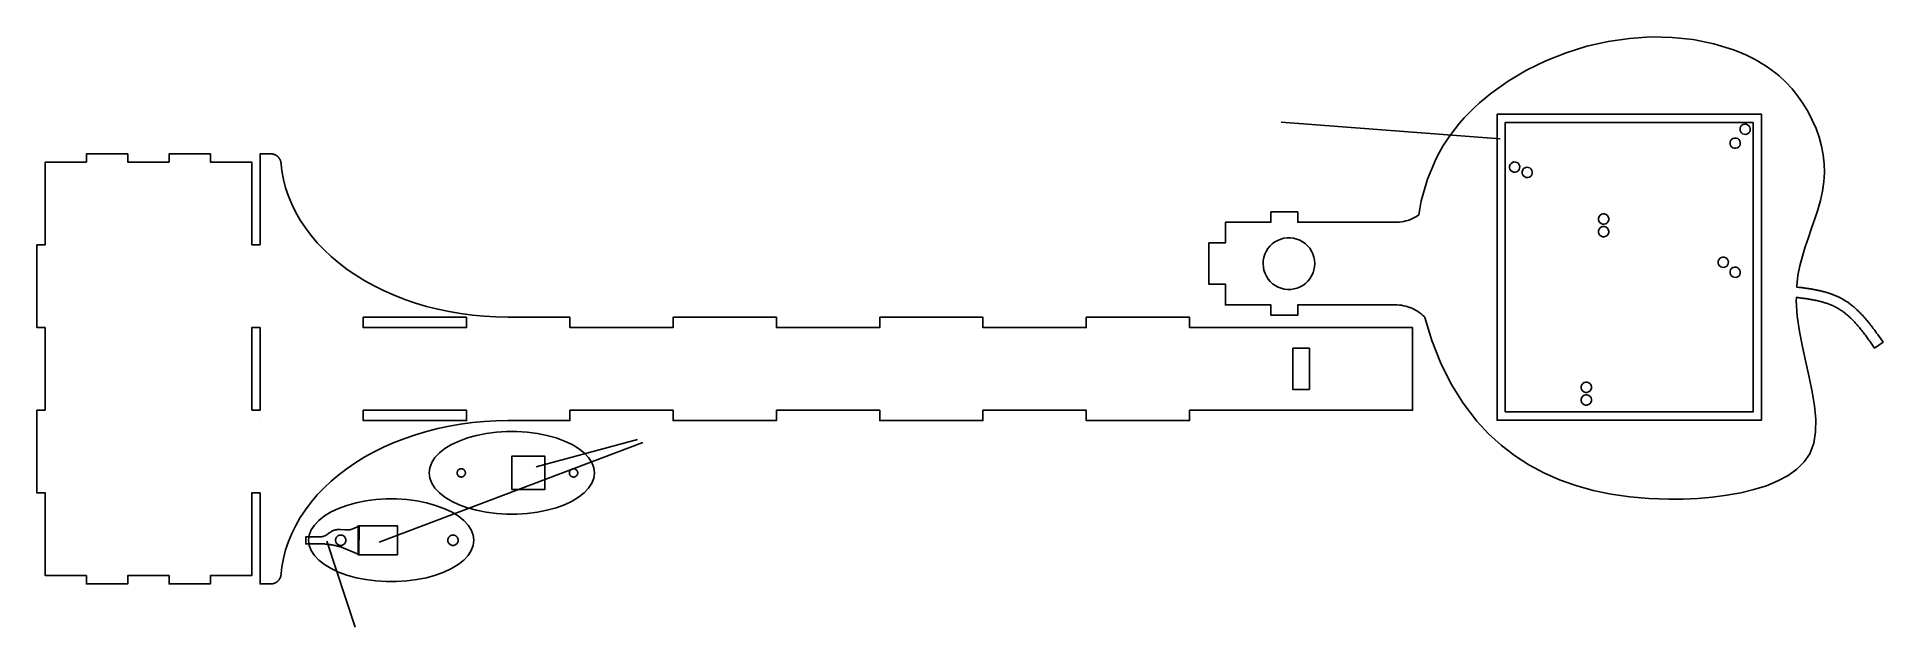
# Model space of a CAD drawing. Header units: millimetres. Extents: x 4 to 898, y -19 to 266.
import ezdxf

# ---------------------------------------------------------------- set-up
doc = ezdxf.new("R2010")
doc.units = ezdxf.units.MM
doc.layers.add('1', color=7, linetype='Continuous')

msp = doc.modelspace()

# ---------------------------------------------------------------- linework, layer by layer
at = {"layer": '1'}
for p, q in [((606.29, 225.06), (712.19, 216.96)), ((111.87, 80.69), (111.87, 80.69)), ((294.7, 71.54), (245.55, 58.37)), ((297.23, 70.02), (169.55, 21.89)), ((157.9, -19.15), (144.22, 22.4))]:
    msp.add_line(p, q, dxfattribs=at)
for points in [[(672.92, 180.15), (672.26, 179.71), (671.37, 179.17), (670.45, 178.69), (669.5, 178.25), (668.54, 177.86), (667.55, 177.53), (666.55, 177.24), (665.54, 177.01), (664.51, 176.83), (663.48, 176.71), (662.51, 176.65), (614.23, 176.63), (614.23, 181.63), (601.23, 181.63), (601.23, 176.63), (579.23, 176.63), (579.23, 166.63), (571.23, 166.63), (571.23, 146.63), (579.23, 146.63), (579.23, 136.63), (601.23, 136.63), (601.23, 131.63), (614.23, 131.63), (614.23, 136.63), (662.41, 136.64), (663.45, 136.57), (664.48, 136.45), (665.51, 136.27), (666.52, 136.04), (667.52, 135.76), (668.51, 135.42), (669.47, 135.03), (670.42, 134.6), (671.34, 134.11), (672.23, 133.58), (673.1, 133), (673.93, 132.37), (674.73, 131.71), (675.49, 131), (675.73, 130.75), (675.79, 130.5), (679.13, 119.41), (683.37, 108.72), (688.45, 98.56), (694.33, 89.07), (700.95, 80.4), (706.62, 74.28), (712.7, 68.73), (719.19, 63.74), (726.07, 59.31), (733.33, 55.42), (740.96, 52.07), (748.95, 49.24), (757.29, 46.93), (765.96, 45.13), (774.96, 43.83), (784.26, 43.02), (793.87, 42.69), (800.9, 42.75), (807.99, 43.07), (815.05, 43.67), (821.98, 44.56), (828.69, 45.77), (835.11, 47.32), (841.12, 49.22), (846.65, 51.49), (851.61, 54.16), (855.89, 57.23), (859.42, 60.73), (862.1, 64.69), (864.06, 69.73), (864.97, 75.31), (865.03, 81.36), (864.4, 87.81), (863.27, 94.6), (861.8, 101.66), (860.17, 108.92), (858.56, 116.32), (857.14, 123.78), (856.1, 131.25), (855.6, 138.66), (855.65, 140.28), (856.1, 140.22), (856.56, 140.16), (857.02, 140.1), (857.48, 140.04), (857.94, 139.98), (858.4, 139.92), (858.85, 139.86), (859.31, 139.8), (859.77, 139.73), (860.22, 139.66), (860.67, 139.6), (861.13, 139.52), (861.58, 139.45), (862.03, 139.38), (862.48, 139.3), (862.93, 139.22), (863.37, 139.14), (863.82, 139.06), (864.26, 138.97), (864.7, 138.89), (865.15, 138.79), (865.58, 138.7), (866.02, 138.6), (866.46, 138.5), (866.89, 138.4), (867.32, 138.29), (867.75, 138.18), (868.17, 138.06), (868.6, 137.94), (869.02, 137.82), (869.44, 137.69), (869.86, 137.56), (870.27, 137.42), (870.68, 137.28), (871.09, 137.14), (871.5, 136.99), (871.9, 136.83), (872.3, 136.67), (872.7, 136.51), (873.1, 136.34), (873.49, 136.16), (873.88, 135.98), (874.26, 135.79), (874.64, 135.6), (875.02, 135.4), (875.49, 135.14), (875.96, 134.87), (876.42, 134.59), (876.88, 134.3), (877.33, 134.01), (877.78, 133.7), (878.22, 133.39), (878.65, 133.07), (879.09, 132.74), (879.51, 132.4), (879.94, 132.06), (880.36, 131.7), (880.77, 131.34), (881.18, 130.98), (881.59, 130.6), (881.99, 130.22), (882.39, 129.84), (882.78, 129.44), (883.17, 129.05), (883.56, 128.64), (883.95, 128.23), (884.33, 127.81), (884.71, 127.39), (885.08, 126.97), (885.46, 126.54), (885.83, 126.1), (886.2, 125.66), (886.56, 125.22), (886.93, 124.77), (887.29, 124.32), (887.64, 123.86), (888, 123.4), (888.36, 122.94), (888.71, 122.48), (889.06, 122.01), (889.41, 121.54), (889.76, 121.06), (890.11, 120.59), (890.45, 120.11), (890.8, 119.63), (891.14, 119.15), (891.49, 118.67), (891.83, 118.19), (892.17, 117.7), (892.51, 117.22), (893.54, 115.76), (897.63, 118.64), (895.03, 122.31), (894.86, 122.55), (894.68, 122.8), (894.5, 123.05), (894.32, 123.29), (894.15, 123.54), (893.97, 123.78), (893.79, 124.03), (893.61, 124.27), (893.43, 124.52), (893.25, 124.76), (893.06, 125.01), (892.88, 125.25), (892.7, 125.49), (892.51, 125.74), (892.33, 125.98), (892.14, 126.22), (891.96, 126.47), (891.77, 126.71), (891.58, 126.95), (891.39, 127.19), (891.2, 127.43), (891.01, 127.67), (890.82, 127.91), (890.63, 128.15), (890.43, 128.38), (890.24, 128.62), (890.04, 128.86), (889.84, 129.1), (889.65, 129.33), (889.45, 129.57), (889.25, 129.8), (889.05, 130.03), (888.85, 130.26), (888.67, 130.47), (888.48, 130.67), (888.3, 130.88), (888.12, 131.08), (887.93, 131.29), (887.75, 131.49), (887.56, 131.69), (887.38, 131.89), (887.19, 132.09), (887, 132.29), (886.81, 132.48), (886.61, 132.68), (886.42, 132.88), (886.23, 133.07), (886.03, 133.27), (885.84, 133.46), (885.64, 133.65), (885.44, 133.84), (885.24, 134.03), (885.04, 134.22), (884.84, 134.41), (884.64, 134.6), (884.43, 134.78), (884.23, 134.97), (884.02, 135.15), (883.81, 135.33), (883.6, 135.51), (883.39, 135.69), (883.18, 135.87), (882.96, 136.05), (882.75, 136.22), (882.53, 136.4), (882.31, 136.57), (882.09, 136.74), (881.87, 136.91), (881.65, 137.08), (881.42, 137.24), (881.2, 137.41), (880.97, 137.57), (880.74, 137.73), (880.51, 137.89), (880.28, 138.05), (880.05, 138.21), (879.81, 138.36), (879.58, 138.52), (879.34, 138.67), (879.1, 138.82), (878.87, 138.96), (878.62, 139.11), (878.38, 139.25), (878.14, 139.39), (877.9, 139.53), (877.65, 139.66), (877.4, 139.8), (877.15, 139.94), (876.89, 140.07), (876.63, 140.2), (876.37, 140.33), (876.1, 140.46), (875.84, 140.58), (875.58, 140.7), (875.32, 140.82), (875.05, 140.94), (874.79, 141.05), (874.53, 141.16), (874.26, 141.27), (874, 141.38), (873.73, 141.49), (873.47, 141.59), (873.2, 141.69), (872.94, 141.79), (872.67, 141.88), (872.4, 141.98), (872.13, 142.07), (871.87, 142.16), (871.6, 142.25), (871.33, 142.34), (871.06, 142.42), (870.79, 142.51), (870.52, 142.59), (870.25, 142.67), (869.98, 142.75), (869.71, 142.82), (869.44, 142.9), (869.17, 142.97), (868.9, 143.04), (868.63, 143.11), (868.36, 143.18), (868.09, 143.25), (867.82, 143.32), (867.55, 143.38), (867.27, 143.44), (867, 143.51), (866.73, 143.57), (866.46, 143.63), (866.19, 143.68), (865.91, 143.74), (865.64, 143.8), (865.37, 143.85), (865.1, 143.91), (864.83, 143.96), (864.56, 144.01), (864.28, 144.06), (864.01, 144.11), (863.74, 144.16), (863.47, 144.21), (863.2, 144.25), (862.93, 144.3), (862.65, 144.34), (862.38, 144.39), (862.11, 144.43), (861.84, 144.47), (861.57, 144.52), (861.3, 144.56), (861.03, 144.6), (860.76, 144.64), (860.49, 144.68), (860.17, 144.72), (859.86, 144.77), (859.54, 144.81), (859.23, 144.85), (858.92, 144.9), (858.6, 144.94), (858.29, 144.98), (857.98, 145.02), (857.67, 145.06), (857.35, 145.1), (857.04, 145.14), (855.8, 145.3), (855.82, 145.93), (856.42, 150.79), (857.36, 155.54), (858.57, 160.2), (859.96, 164.78), (861.48, 169.3), (863.04, 173.78), (864.58, 178.24), (866.01, 182.68), (867.27, 187.13), (868.29, 191.61), (868.98, 196.12), (869.28, 200.7), (869.17, 204.94), (868.68, 209.21), (867.84, 213.49), (866.66, 217.74), (865.16, 221.94), (863.37, 226.05), (861.29, 230.05), (858.95, 233.91), (856.36, 237.61), (853.54, 241.1), (850.51, 244.37), (847.29, 247.38), (845.64, 248.76), (843.95, 250.07), (842.23, 251.31), (840.47, 252.49), (838.67, 253.62), (836.84, 254.68), (834.98, 255.69), (833.09, 256.64), (831.18, 257.54), (829.24, 258.39), (827.28, 259.19), (825.29, 259.95), (815.69, 262.92), (805.76, 264.94), (795.58, 266.03), (785.25, 266.23), (774.85, 265.55), (764.47, 264.03), (754.21, 261.7), (744.15, 258.59), (734.37, 254.72), (724.98, 250.12), (716.05, 244.82), (707.69, 238.85), (704.96, 236.65), (702.3, 234.37), (699.74, 232.01), (697.26, 229.58), (694.88, 227.07), (692.6, 224.49), (690.42, 221.83), (688.34, 219.1), (686.38, 216.3), (684.53, 213.42), (682.81, 210.46), (681.2, 207.43), (677.02, 197.5), (674.04, 186.98)], [(838.73, 228.86), (838.73, 80.86), (710.73, 80.86), (710.73, 228.86)], [(834.73, 224.86), (834.73, 84.86), (714.73, 84.86), (714.73, 224.86)], [(828.38, 221.31), (828.59, 220.56), (829.03, 219.91), (829.65, 219.43), (830.38, 219.16), (831.16, 219.13), (831.92, 219.35), (832.56, 219.79), (833.05, 220.41), (833.31, 221.14), (833.34, 221.92), (833.12, 222.67), (832.68, 223.32), (832.07, 223.8), (831.33, 224.07), (830.55, 224.1), (829.8, 223.88), (829.15, 223.44), (828.67, 222.82), (828.4, 222.09)], [(823.55, 214.55), (823.77, 213.8), (824.21, 213.15), (824.82, 212.67), (825.56, 212.4), (826.34, 212.38), (827.09, 212.6), (827.74, 213.03), (828.22, 213.65), (828.49, 214.39), (828.51, 215.17), (828.3, 215.92), (827.86, 216.57), (827.24, 217.05), (826.51, 217.31), (825.72, 217.34), (824.97, 217.12), (824.32, 216.69), (823.84, 216.07), (823.58, 215.33)], [(716.74, 202.97), (716.96, 202.22), (717.4, 201.57), (718.01, 201.09), (718.75, 200.82), (719.53, 200.8), (720.28, 201.01), (720.93, 201.45), (721.41, 202.07), (721.68, 202.8), (721.71, 203.59), (721.49, 204.34), (721.05, 204.99), (720.43, 205.47), (719.7, 205.73), (718.92, 205.76), (718.16, 205.54), (717.52, 205.1), (717.04, 204.49), (716.77, 203.75)], [(722.86, 200.4), (723.07, 199.65), (723.51, 199), (724.13, 198.52), (724.86, 198.25), (725.64, 198.22), (726.4, 198.44), (727.04, 198.88), (727.52, 199.5), (727.79, 200.23), (727.82, 201.01), (727.6, 201.76), (727.16, 202.41), (726.55, 202.89), (725.81, 203.16), (725.03, 203.19), (724.28, 202.97), (723.63, 202.53), (723.15, 201.91), (722.88, 201.18)], [(759.85, 177.88), (760.07, 177.13), (760.51, 176.48), (761.12, 176), (761.86, 175.73), (762.64, 175.7), (763.39, 175.92), (764.04, 176.36), (764.52, 176.98), (764.79, 177.71), (764.81, 178.49), (764.6, 179.24), (764.16, 179.89), (763.54, 180.37), (762.81, 180.64), (762.03, 180.67), (761.27, 180.45), (760.63, 180.01), (760.15, 179.39), (759.88, 178.66)], [(759.85, 171.76), (760.07, 171.01), (760.51, 170.37), (761.12, 169.88), (761.86, 169.62), (762.64, 169.59), (763.39, 169.81), (764.04, 170.25), (764.52, 170.86), (764.79, 171.6), (764.81, 172.38), (764.6, 173.13), (764.16, 173.78), (763.54, 174.26), (762.81, 174.53), (762.03, 174.55), (761.27, 174.34), (760.63, 173.9), (760.15, 173.28), (759.88, 172.55)], [(606.04, 168.46), (604.58, 167.87), (603.21, 167.1), (601.95, 166.17), (600.82, 165.08), (599.82, 163.87), (598.99, 162.54), (598.34, 161.11), (597.86, 159.61), (597.58, 158.07), (597.49, 156.5), (597.6, 154.94), (597.91, 153.4), (598.41, 151.91), (599.08, 150.49), (599.94, 149.17), (600.95, 147.97), (602.1, 146.91), (603.37, 145.99), (604.76, 145.25), (606.22, 144.68), (607.74, 144.3), (609.3, 144.12), (610.87, 144.13), (612.43, 144.34), (613.95, 144.74), (615.4, 145.33), (616.77, 146.09), (618.03, 147.03), (619.17, 148.11), (620.16, 149.33), (620.99, 150.66), (621.65, 152.08), (622.12, 153.58), (622.41, 155.12), (622.49, 156.69), (622.38, 158.26), (622.08, 159.8), (621.58, 161.29), (620.9, 162.7), (620.05, 164.02), (619.04, 165.22), (617.89, 166.29), (616.61, 167.2), (615.23, 167.95), (613.76, 168.51), (612.24, 168.89), (610.68, 169.08), (609.11, 169.07), (607.56, 168.86)], [(817.76, 156.97), (817.98, 156.21), (818.41, 155.57), (819.03, 155.09), (819.77, 154.82), (820.55, 154.79), (821.3, 155.01), (821.95, 155.45), (822.43, 156.06), (822.7, 156.8), (822.72, 157.58), (822.51, 158.33), (822.07, 158.98), (821.45, 159.46), (820.71, 159.73), (819.93, 159.75), (819.18, 159.54), (818.53, 159.1), (818.05, 158.48), (817.79, 157.75)], [(823.55, 152.14), (823.77, 151.39), (824.21, 150.74), (824.82, 150.26), (825.56, 149.99), (826.34, 149.97), (827.09, 150.18), (827.74, 150.62), (828.22, 151.24), (828.49, 151.97), (828.51, 152.76), (828.3, 153.51), (827.86, 154.16), (827.24, 154.64), (826.51, 154.9), (825.72, 154.93), (824.97, 154.71), (824.32, 154.27), (823.84, 153.66), (823.58, 152.92)], [(107.87, 85.7), (107.87, 125.7), (111.87, 125.7), (111.87, 85.7)], [(211.87, 130.71), (161.87, 130.71), (161.87, 125.71), (211.87, 125.71)], [(619.89, 95.7), (611.89, 95.7), (611.89, 115.7), (619.89, 115.7)], [(751.49, 96.48), (751.7, 95.73), (752.14, 95.09), (752.76, 94.6), (753.49, 94.34), (754.28, 94.31), (755.03, 94.53), (755.68, 94.97), (756.16, 95.58), (756.42, 96.32), (756.45, 97.1), (756.23, 97.85), (755.8, 98.5), (755.18, 98.98), (754.44, 99.25), (753.66, 99.27), (752.91, 99.06), (752.26, 98.62), (751.78, 98), (751.51, 97.27)], [(751.49, 90.37), (751.7, 89.62), (752.14, 88.97), (752.76, 88.49), (753.49, 88.23), (754.28, 88.2), (755.03, 88.42), (755.68, 88.85), (756.16, 89.47), (756.42, 90.21), (756.45, 90.99), (756.23, 91.74), (755.8, 92.39), (755.18, 92.87), (754.44, 93.13), (753.66, 93.16), (752.91, 92.94), (752.26, 92.51), (751.78, 91.89), (751.51, 91.15)], [(161.87, 85.69), (211.87, 85.69), (211.87, 80.69), (161.87, 80.69)], [(273.77, 55.41), (273.46, 57.92), (272.52, 60.38), (270.96, 62.77), (268.82, 65.05), (266.13, 67.17), (262.93, 69.1), (259.27, 70.82), (255.21, 72.3), (250.8, 73.51), (246.13, 74.43), (241.27, 75.06), (236.28, 75.37), (231.26, 75.37), (226.28, 75.06), (221.41, 74.43), (216.74, 73.51), (212.34, 72.3), (208.28, 70.82), (204.61, 69.1), (201.41, 67.17), (198.72, 65.05), (196.58, 62.77), (195.03, 60.38), (194.09, 57.92), (193.77, 55.41), (194.09, 52.9), (195.03, 50.44), (196.58, 48.05), (198.72, 45.78), (201.41, 43.66), (204.61, 41.72), (208.28, 40), (212.34, 38.52), (216.74, 37.31), (221.41, 36.39), (226.28, 35.77), (231.26, 35.45), (236.28, 35.45), (241.27, 35.77), (246.13, 36.39), (250.8, 37.31), (255.21, 38.52), (259.27, 40), (262.93, 41.72), (266.13, 43.66), (268.82, 45.78), (270.96, 48.05), (272.52, 50.44), (273.46, 52.9)], [(233.77, 47.41), (249.77, 47.41), (249.77, 63.41), (233.77, 63.41)], [(207.29, 55.41), (207.31, 55.16), (207.35, 54.91), (207.43, 54.67), (207.54, 54.44), (207.68, 54.22), (207.84, 54.03), (208.02, 53.86), (208.23, 53.71), (208.45, 53.58), (208.69, 53.49), (208.93, 53.43), (209.18, 53.4), (209.44, 53.4), (209.69, 53.43), (209.93, 53.49), (210.17, 53.58), (210.39, 53.71), (210.6, 53.86), (210.78, 54.03), (210.94, 54.22), (211.08, 54.44), (211.19, 54.67), (211.27, 54.91), (211.31, 55.16), (211.33, 55.41), (211.31, 55.66), (211.27, 55.91), (211.19, 56.15), (211.08, 56.38), (210.94, 56.6), (210.78, 56.79), (210.6, 56.97), (210.39, 57.12), (210.17, 57.24), (209.93, 57.33), (209.69, 57.39), (209.44, 57.43), (209.18, 57.43), (208.93, 57.39), (208.69, 57.33), (208.45, 57.24), (208.23, 57.12), (208.02, 56.97), (207.84, 56.79), (207.68, 56.6), (207.54, 56.38), (207.43, 56.15), (207.35, 55.91), (207.31, 55.66)], [(261.64, 55.41), (261.66, 55.16), (261.71, 54.91), (261.78, 54.67), (261.89, 54.44), (262.03, 54.22), (262.19, 54.03), (262.38, 53.86), (262.58, 53.71), (262.8, 53.58), (263.04, 53.49), (263.28, 53.43), (263.54, 53.4), (263.79, 53.4), (264.04, 53.43), (264.29, 53.49), (264.52, 53.58), (264.74, 53.71), (264.95, 53.86), (265.13, 54.03), (265.3, 54.22), (265.43, 54.44), (265.54, 54.67), (265.62, 54.91), (265.66, 55.16), (265.68, 55.41), (265.66, 55.66), (265.62, 55.91), (265.54, 56.15), (265.43, 56.38), (265.3, 56.6), (265.13, 56.79), (264.95, 56.97), (264.74, 57.12), (264.52, 57.24), (264.29, 57.33), (264.04, 57.39), (263.79, 57.43), (263.54, 57.43), (263.28, 57.39), (263.04, 57.33), (262.8, 57.24), (262.58, 57.12), (262.38, 56.97), (262.19, 56.79), (262.03, 56.6), (261.89, 56.38), (261.78, 56.15), (261.71, 55.91), (261.66, 55.66)], [(215.42, 22.82), (215.1, 25.32), (214.16, 27.79), (212.61, 30.18), (210.47, 32.45), (207.78, 34.57), (204.57, 36.51), (200.91, 38.23), (196.85, 39.7), (192.45, 40.91), (187.78, 41.84), (182.91, 42.46), (177.93, 42.78), (172.9, 42.78), (167.92, 42.46), (163.05, 41.84), (158.38, 40.91), (153.98, 39.7), (149.92, 38.23), (146.26, 36.51), (143.05, 34.57), (140.36, 32.45), (138.22, 30.18), (136.67, 27.79), (135.73, 25.32), (135.42, 22.82), (135.73, 20.31), (136.67, 17.84), (138.22, 15.45), (140.36, 13.18), (143.05, 11.06), (146.26, 9.13), (149.92, 7.41), (153.98, 5.93), (158.38, 4.72), (163.05, 3.8), (167.92, 3.17), (172.9, 2.86), (177.93, 2.86), (182.91, 3.17), (187.78, 3.8), (192.45, 4.72), (196.85, 5.93), (200.91, 7.41), (204.57, 9.13), (207.78, 11.06), (210.47, 13.18), (212.61, 15.45), (214.16, 17.84), (215.1, 20.31)], [(178.42, 15.82), (159.42, 15.82), (159.42, 29.82), (178.42, 29.82)], [(148.43, 22.82), (148.45, 22.5), (148.51, 22.19), (148.61, 21.89), (148.74, 21.6), (148.91, 21.34), (149.12, 21.09), (149.35, 20.87), (149.6, 20.69), (149.88, 20.54), (150.17, 20.42), (150.48, 20.34), (150.79, 20.3), (151.11, 20.3), (151.42, 20.34), (151.73, 20.42), (152.03, 20.54), (152.3, 20.69), (152.56, 20.87), (152.79, 21.09), (152.99, 21.34), (153.16, 21.6), (153.3, 21.89), (153.39, 22.19), (153.45, 22.5), (153.47, 22.82), (153.45, 23.13), (153.39, 23.44), (153.3, 23.74), (153.16, 24.03), (152.99, 24.3), (152.79, 24.54), (152.56, 24.76), (152.3, 24.94), (152.03, 25.1), (151.73, 25.21), (151.42, 25.29), (151.11, 25.33), (150.79, 25.33), (150.48, 25.29), (150.17, 25.21), (149.88, 25.1), (149.6, 24.94), (149.35, 24.76), (149.12, 24.54), (148.91, 24.3), (148.74, 24.03), (148.61, 23.74), (148.51, 23.44), (148.45, 23.13)], [(202.79, 22.82), (202.8, 22.5), (202.86, 22.19), (202.96, 21.89), (203.1, 21.6), (203.27, 21.34), (203.47, 21.09), (203.7, 20.87), (203.95, 20.69), (204.23, 20.54), (204.53, 20.42), (204.83, 20.34), (205.15, 20.3), (205.46, 20.3), (205.78, 20.34), (206.08, 20.42), (206.38, 20.54), (206.65, 20.69), (206.91, 20.87), (207.14, 21.09), (207.34, 21.34), (207.51, 21.6), (207.65, 21.89), (207.75, 22.19), (207.8, 22.5), (207.82, 22.82), (207.8, 23.13), (207.75, 23.44), (207.65, 23.74), (207.51, 24.03), (207.34, 24.3), (207.14, 24.54), (206.91, 24.76), (206.65, 24.94), (206.38, 25.1), (206.08, 25.21), (205.78, 25.29), (205.46, 25.33), (205.15, 25.33), (204.83, 25.29), (204.53, 25.21), (204.23, 25.1), (203.95, 24.94), (203.7, 24.76), (203.47, 24.54), (203.27, 24.3), (203.1, 24.03), (202.96, 23.74), (202.86, 23.44), (202.8, 23.13)]]:
    msp.add_lwpolyline(points, close=True, dxfattribs=at)
for points in [[(619.89, 85.71), (669.89, 85.71), (669.89, 125.71), (561.87, 125.71), (561.87, 130.71), (511.87, 130.71), (511.87, 125.71), (461.87, 125.71), (461.87, 130.71), (411.87, 130.71), (411.87, 125.71), (361.87, 125.71), (361.87, 130.71), (311.87, 130.71), (311.87, 125.71), (261.87, 125.71), (261.87, 130.71), (231.87, 130.71), (226.11, 130.82), (220.37, 131.14), (214.66, 131.68), (209, 132.43), (203.4, 133.4), (197.88, 134.57), (192.45, 135.95), (187.13, 137.54), (181.93, 139.32), (176.87, 141.29), (171.96, 143.45), (167.21, 145.79), (162.64, 148.31), (158.26, 151), (154.09, 153.84), (150.12, 156.84), (146.38, 159.99), (142.88, 163.27), (139.62, 166.68), (136.61, 170.2), (133.86, 173.84), (131.38, 177.57), (129.18, 181.39), (127.25, 185.29), (125.62, 189.25), (124.27, 193.28), (123.22, 197.34), (122.47, 201.44), (122.08, 204.69), (122.08, 204.76), (122.08, 204.82), (122.07, 204.89), (122.07, 204.95), (122.07, 205.02), (122.06, 205.08), (122.06, 205.15), (122.05, 205.21), (122.04, 205.28), (122.04, 205.34), (122.03, 205.41), (122.02, 205.47), (122.01, 205.54), (121.99, 205.6), (121.98, 205.67), (121.97, 205.73), (121.95, 205.8), (121.94, 205.86), (121.92, 205.92), (121.91, 205.99), (121.89, 206.05), (121.87, 206.11), (121.85, 206.17), (121.83, 206.24), (121.81, 206.3), (121.79, 206.36), (121.77, 206.42), (121.75, 206.48), (121.72, 206.54), (121.7, 206.6), (121.67, 206.67), (121.65, 206.73), (121.62, 206.78), (121.59, 206.84), (121.56, 206.9), (121.53, 206.96), (121.5, 207.02), (121.47, 207.08), (121.44, 207.13), (121.41, 207.19), (121.37, 207.25), (121.34, 207.3), (121.31, 207.36), (121.27, 207.41), (121.24, 207.47), (121.2, 207.52), (121.16, 207.58), (121.12, 207.63), (121.08, 207.68), (121.04, 207.74), (121, 207.79), (120.96, 207.84), (120.92, 207.89), (120.88, 207.94), (120.84, 207.99), (120.79, 208.04), (120.75, 208.09), (120.7, 208.13), (120.66, 208.18), (120.61, 208.23), (120.57, 208.27), (120.52, 208.32), (120.47, 208.36), (120.42, 208.41), (120.37, 208.45), (120.33, 208.49), (120.28, 208.54), (120.22, 208.58), (120.17, 208.62), (120.12, 208.66), (120.07, 208.7), (120.02, 208.74), (119.96, 208.77), (119.91, 208.81), (119.86, 208.85), (119.8, 208.88), (119.75, 208.92), (119.69, 208.95), (119.63, 208.99), (119.58, 209.02), (119.52, 209.05), (119.46, 209.09), (119.41, 209.12), (119.35, 209.15), (119.29, 209.18), (119.23, 209.2), (119.17, 209.23), (119.11, 209.26), (119.05, 209.29), (118.99, 209.31), (118.93, 209.34), (118.87, 209.36), (118.81, 209.38), (118.75, 209.4), (118.69, 209.43), (118.62, 209.45), (118.56, 209.47), (118.5, 209.49), (118.44, 209.5), (118.37, 209.52), (118.31, 209.54), (118.25, 209.55), (118.18, 209.57), (118.12, 209.58), (118.05, 209.6), (117.99, 209.61), (117.92, 209.62), (117.86, 209.63), (117.8, 209.64), (117.73, 209.65), (117.67, 209.66), (117.6, 209.66), (117.54, 209.67), (117.47, 209.68), (117.4, 209.68), (111.87, 209.69), (111.87, 165.7), (107.87, 165.7), (107.87, 205.7), (87.87, 205.7), (87.87, 209.7), (67.87, 209.7), (67.87, 205.7), (47.87, 205.7), (47.87, 209.7), (27.87, 209.7), (27.87, 205.7), (7.87, 205.7), (7.87, 165.7), (3.87, 165.7), (3.87, 125.69), (7.86, 125.69), (7.86, 85.69), (3.87, 85.69), (3.87, 45.7), (7.87, 45.7), (7.87, 5.7), (27.87, 5.7), (27.87, 1.7), (47.87, 1.7), (47.87, 5.7), (67.87, 5.7), (67.87, 1.7), (87.87, 1.7), (87.87, 5.7), (107.87, 5.7), (107.87, 45.7), (111.87, 45.7), (111.87, 1.7), (117.27, 1.71), (117.34, 1.71), (117.4, 1.72), (117.47, 1.72), (117.54, 1.73), (117.6, 1.73), (117.67, 1.74), (117.73, 1.75), (117.8, 1.76), (117.86, 1.77), (117.92, 1.78), (117.99, 1.79), (118.05, 1.8), (118.12, 1.81), (118.18, 1.83), (118.25, 1.84), (118.31, 1.86), (118.37, 1.88), (118.44, 1.89), (118.5, 1.91), (118.56, 1.93), (118.62, 1.95), (118.69, 1.97), (118.75, 1.99), (118.81, 2.01), (118.87, 2.04), (118.93, 2.06), (118.99, 2.09), (119.05, 2.11), (119.11, 2.14), (119.17, 2.16), (119.23, 2.19), (119.29, 2.22), (119.35, 2.25), (119.41, 2.28), (119.46, 2.31), (119.52, 2.34), (119.58, 2.37), (119.63, 2.41), (119.69, 2.44), (119.75, 2.48), (119.8, 2.51), (119.86, 2.55), (119.91, 2.58), (119.96, 2.62), (120.02, 2.66), (120.07, 2.7), (120.12, 2.74), (120.17, 2.78), (120.22, 2.82), (120.28, 2.86), (120.33, 2.9), (120.37, 2.95), (120.42, 2.99), (120.47, 3.03), (120.52, 3.08), (120.57, 3.12), (120.61, 3.17), (120.66, 3.22), (120.7, 3.26), (120.75, 3.31), (120.79, 3.36), (120.84, 3.41), (120.88, 3.46), (120.92, 3.51), (120.96, 3.56), (121, 3.61), (121.04, 3.66), (121.08, 3.71), (121.12, 3.77), (121.16, 3.82), (121.2, 3.87), (121.24, 3.93), (121.27, 3.98), (121.31, 4.04), (121.34, 4.09), (121.37, 4.15), (121.41, 4.2), (121.44, 4.26), (121.47, 4.32), (121.5, 4.38), (121.53, 4.44), (121.56, 4.49), (121.59, 4.55), (121.62, 4.61), (121.65, 4.67), (121.67, 4.73), (121.7, 4.79), (121.72, 4.85), (121.75, 4.91), (121.77, 4.97), (121.79, 5.04), (121.81, 5.1), (121.83, 5.16), (121.85, 5.22), (121.87, 5.28), (121.89, 5.35), (121.91, 5.41), (121.92, 5.47), (121.94, 5.54), (121.95, 5.6), (121.97, 5.67), (121.98, 5.73), (121.99, 5.79), (122.01, 5.86), (122.02, 5.92), (122.03, 5.99), (122.04, 6.05), (122.04, 6.12), (122.05, 6.18), (122.06, 6.25), (122.06, 6.31), (122.07, 6.38), (122.07, 6.44), (122.07, 6.51), (122.08, 6.57), (122.08, 6.64), (122.08, 6.7), (122.47, 9.96), (123.22, 14.06), (124.27, 18.12), (125.62, 22.14), (127.25, 26.11), (129.18, 30.01), (131.38, 33.83), (133.86, 37.56), (136.61, 41.19), (139.62, 44.72), (142.88, 48.13), (146.38, 51.41), (150.12, 54.55), (154.09, 57.55), (158.26, 60.4), (162.64, 63.09), (167.21, 65.6), (171.96, 67.95), (176.87, 70.11), (181.93, 72.08), (187.13, 73.86), (192.45, 75.44), (197.88, 76.82), (203.4, 78), (209, 78.96), (214.66, 79.72), (220.37, 80.26), (226.11, 80.58), (231.87, 80.69), (261.87, 80.69), (261.87, 85.69), (311.87, 85.69), (311.87, 80.69), (361.87, 80.69), (361.87, 85.69), (411.87, 85.69), (411.87, 80.69), (461.87, 80.69), (461.87, 85.69), (511.87, 85.69), (511.87, 80.69), (561.87, 80.69), (561.87, 85.69), (619.89, 85.69)], [(140.85, 24.47), (140.38, 24.46), (139.9, 24.45), (139.42, 24.45), (138.94, 24.45), (138.46, 24.45), (137.98, 24.45), (137.5, 24.46), (137.02, 24.46), (136.53, 24.47), (136.05, 24.48), (135.56, 24.49), (135.08, 24.51), (134.59, 24.52), (134.1, 24.53), (133.98, 21.07), (134.47, 21.08), (134.96, 21.09), (135.44, 21.1), (135.93, 21.11), (136.41, 21.12), (136.9, 21.13), (137.38, 21.14), (137.87, 21.15), (138.35, 21.15), (138.83, 21.15), (139.31, 21.15), (139.78, 21.15), (140.26, 21.14), (140.73, 21.13), (141.2, 21.12), (141.67, 21.1), (142.14, 21.08), (142.6, 21.05), (143.07, 21.02), (143.53, 20.99), (143.98, 20.95), (144.44, 20.91), (144.89, 20.86), (145.33, 20.8), (145.78, 20.74), (146.22, 20.68), (146.65, 20.6), (147.09, 20.52), (147.52, 20.44), (147.95, 20.35), (148.37, 20.25), (148.79, 20.15), (149.21, 20.04), (149.62, 19.93), (150.03, 19.81), (150.44, 19.69), (150.85, 19.56), (151.25, 19.43), (151.65, 19.29), (152.05, 19.15), (152.45, 19.01), (152.85, 18.86), (153.24, 18.71), (153.63, 18.56), (154.02, 18.41), (154.41, 18.25), (154.79, 18.09), (155.18, 17.92), (155.56, 17.76), (155.94, 17.59), (156.32, 17.42), (156.7, 17.25), (157.08, 17.07), (157.46, 16.9), (157.84, 16.72), (158.21, 16.55), (158.59, 16.37), (158.97, 16.19), (159.34, 16.01), (159.72, 15.83), (159.84, 29.76), (159.46, 29.59), (159.08, 29.41), (158.71, 29.23), (158.33, 29.05), (157.95, 28.88), (157.58, 28.7), (157.2, 28.53), (156.96, 28.42), (156.71, 28.31), (156.51, 28.23), (156.3, 28.15), (156.18, 28.11), (155.99, 28.06), (155.81, 28.01), (155.64, 27.98), (155.44, 27.94), (155.23, 27.91), (154.98, 27.89), (154.73, 27.87), (152.95, 27.93), (150.91, 28.03), (150.4, 28.03), (149.89, 28.02), (149.53, 28), (149.17, 27.96), (148.88, 27.92), (148.6, 27.88), (148.35, 27.82), (148.11, 27.76), (147.9, 27.7), (147.69, 27.64), (147.5, 27.57), (147.31, 27.49), (147.11, 27.4), (146.91, 27.31), (146.66, 27.17), (146.41, 27.03), (145.59, 26.49), (144.77, 25.92), (144.31, 25.61), (143.84, 25.31), (143.59, 25.17), (143.34, 25.03), (143.15, 24.94), (142.95, 24.85), (142.78, 24.78), (142.61, 24.72), (142.46, 24.67), (142.31, 24.63), (142.13, 24.59), (142.02, 24.57), (141.85, 24.54), (141.68, 24.51), (141.25, 24.48), (140.81, 24.45)]]:
    msp.add_lwpolyline(points, dxfattribs=at)

doc.saveas('drawing.dxf')
